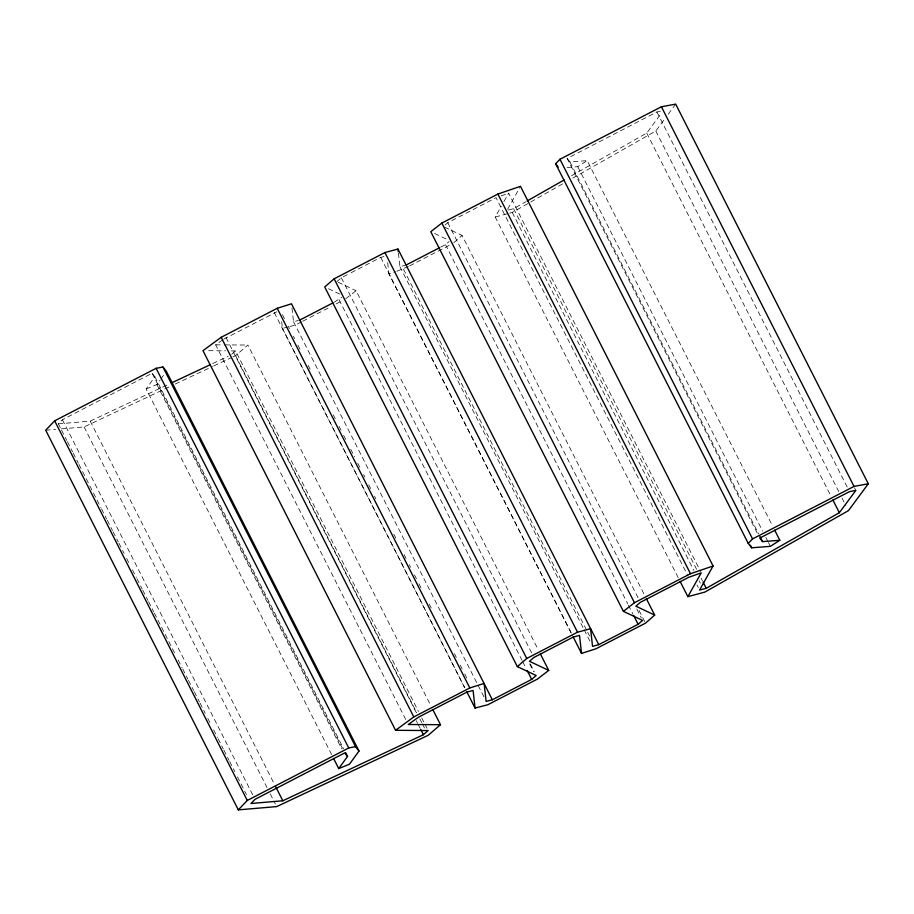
<?xml version="1.0" encoding="UTF-8"?>
<svg xmlns="http://www.w3.org/2000/svg" width="914" height="914" viewBox="0 0 914 914"><rect width="100%" height="100%" fill="white"/><g stroke="black" fill="none" stroke-linecap="round" stroke-linejoin="round"><path stroke-width="0.69" stroke-dasharray="4.57 3.43" d="M507.647 209.203L520.477 186.319M678.188 577.614L495.239 217.018L501.272 206.29M503.945 201.537L508.641 193.197L700.604 571.581M331.645 754.621L146.126 388.941L154.912 376.797L152.135 373.255L62.392 419.697L58.37 423.856L60.941 428.929M146.126 388.941L156.877 384.543L160.041 380.155M160.841 379.07L164.806 373.586M571.558 175.762L646.746 133.067L661.587 112.993M572.895 178.047L655.806 131.01L664.924 118.694M668.237 114.216L675.697 104.127M453.927 242.598L462.073 235.435L644.37 594.774M231.745 354.221L235.561 350.896L418.498 711.503M233.024 356.848L235.595 355.649L247.877 345.046L430.825 705.654M336.855 281.638L341.333 277.776L349.948 273.32M334.158 302.271L341.767 297.404M445.072 225.004L447.769 222.696L496.062 197.687L688.025 576.071M440.594 247.191L445.506 244.644L449.094 241.547M345.812 298.661L356.117 290.743L538.415 650.083M405.69 719.421L215.658 344.852L222.536 339.939M223.69 339.128L276.759 311.823M567.08 167.513L577.762 166.691L587.199 160.636L772.718 526.315M508.298 210.06L513.622 208.655L525.95 201.663M509.635 213.145L512.251 212.448L565.469 182.263M757.192 532.999L567.16 158.43L656.903 111.976L663.233 110.765M351.182 272.68L380.704 257.405L386.908 255.737M301.494 321.865L295.313 325.064L288.881 326.744M302.728 321.225L331.176 306.498M336.124 303.939L342.316 300.74M396.836 271.218L408.375 266.534M409.621 265.894L452.91 243.49M61.341 428.883L84.088 426.941L170.118 386.462M175.248 384.04L212.482 366.514M213.773 365.92L231.745 357.454M58.37 423.856L90.212 421.137L168.884 384.154M212.733 363.543L228.214 356.266M501.089 195.893L508.641 193.197M571.227 633.094L388.93 273.766L395.522 271.641M495.239 217.018L508.321 213.499M398.424 253.109L399.944 266.682L404.902 265.346M291.966 307.949L293.52 321.774L298.478 320.437M281.695 321.648L282.449 328.412L287.59 327.075M45.7 430.22L55.651 429.374M567.16 158.43L569.948 161.972L587.199 160.636M215.658 344.852L222.662 344.886M224.056 344.898L247.877 345.046M208.643 350.702L225.644 350.816M231.311 350.862L235.561 350.896M444.535 227.14L462.073 235.435M434.63 233.516L447.426 239.571M338.146 282.243L356.117 290.743M328.48 288.733L339.791 294.079M854.556 487.882L855.847 490.418M656.903 111.976L847.575 487.813M655.806 131.01L838.755 491.618M841.977 497.97L845.838 505.591M646.746 133.067L830.975 496.211M577.762 166.691L762.642 531.103M765.852 537.455L767.794 541.259M768.434 542.528L770.365 546.344M569.948 161.972L758.689 534.005M513.622 208.655L696.571 569.262M701.084 578.151L702.363 580.687M512.251 212.448L693.909 570.507M699.061 580.664L700.353 583.212M697.005 584.983L698.285 587.519M447.769 222.696L638.44 598.533M639.08 610.449L645.513 623.142M636.795 608.998L641.308 617.887M445.506 244.644L627.815 603.971M628.455 605.239L632.968 614.128M403.428 269.104L587.016 630.98M587.668 632.248L589.599 636.053M399.944 266.682L583.532 628.558M584.172 629.826L590.615 642.519M380.704 257.405L572.667 635.778M341.333 277.776L532.017 653.624M530.371 664.09L534.244 671.71M529.663 663.872L533.525 671.493M339.083 299.723L522.031 660.331M522.671 661.599L525.893 667.951M293.52 321.774L484.694 698.365M282.415 314.633L284.997 319.706M288.207 326.058L289.498 328.594M293.371 336.215L294.651 338.751M297.873 345.104L300.455 350.188M308.178 365.417L310.109 369.233M333.302 414.945L335.232 418.749M339.105 426.37L341.036 430.174M343.607 435.258L346.829 441.599M350.702 449.22L354.563 456.84M357.785 463.192L360.356 468.265M363.578 474.617L364.869 477.154M368.73 484.774L370.661 488.59M374.534 496.199L375.825 498.747M393.854 534.29L395.785 538.106M404.159 554.615L406.09 558.42M409.312 564.772L410.603 567.308M414.465 574.929L416.407 578.733M418.978 583.817L422.199 590.158M429.283 604.131L431.214 607.936M454.407 653.647L456.337 657.463M460.21 665.084L462.141 668.888M464.712 673.961L467.934 680.313M282.449 328.412L464.746 687.739M274.28 312.485L464.952 688.333M421.72 717.844L424.302 722.928M424.941 724.196L427.524 729.269M235.595 355.649L416.613 712.44M419.834 718.792L421.765 722.597M422.405 723.865L424.987 728.949M225.987 337.483L416.658 713.331M416.316 720.735L417.607 723.282M418.246 724.551L420.177 728.355M154.912 376.797L343.653 748.829M152.135 373.255L342.807 749.092M156.877 384.543L341.745 748.954M90.212 421.137L274.44 784.281M84.088 426.941L267.037 787.548M270.258 793.9L275.411 804.057M62.392 419.697L253.064 795.546M61.592 430.197L66.745 440.354M67.385 441.633L72.537 451.79M73.189 453.058L78.341 463.215M78.981 464.483L100.883 507.658M101.523 508.927L106.687 519.083M107.326 520.352L112.479 530.508M113.119 531.777L118.272 541.933M118.923 543.202L124.076 553.37M126.646 558.443L129.868 564.795M132.45 569.868L136.312 577.488M136.963 578.756L142.116 588.913M142.755 590.193L147.908 600.349M148.548 601.618L153.701 611.774M154.352 613.043L175.602 654.95M178.184 660.022L182.046 667.643M182.697 668.911L187.85 679.068M188.49 680.336L193.642 690.493M194.294 691.761L199.446 701.929M200.086 703.197L205.239 713.354M207.821 718.427L211.043 724.779M213.613 729.863L217.475 737.472M218.126 738.752L223.279 748.909M223.919 750.177L229.071 760.334M229.722 761.602L234.875 771.759M237.446 776.843L246.472 794.62M387.685 262.672L388.93 273.766"/><path stroke-width="1.37" d="M598.75 644.667L397.967 249.042L384.908 252.55L334.147 278.816L324.71 286.95L517.324 666.603L526.75 658.468L577.511 632.202L590.57 628.695L592.546 646.335L598.75 644.667L638.121 624.285L642.599 620.423L623.394 611.352L430.791 231.699L441.839 223.073L497.879 194.065L520.477 186.319L713.08 565.972L699.576 590.056L706.236 588.308L839.349 512.708L855.847 490.418L849.517 491.629L759.774 538.083L762.55 541.625L779.813 540.277L774.661 530.12M680.119 581.43L687.854 596.659L701.244 572.85L688.665 577.34L640.371 602.337L635.893 606.199L654.675 615.088L645.513 623.142L596.042 648.746L581.533 653.407L573.158 636.909M333.576 758.426L338.728 768.583L347.526 756.449L345.583 752.633M432.756 709.458L440.491 724.699L428.209 735.29L276.702 806.594L238.303 809.873L45.7 430.22L54.669 420.828L156.123 368.308L162.943 367.005L166.394 371.392L358.996 751.045L349.479 764.195L338.728 768.583M779.813 540.277L770.365 546.344L751.674 547.794L748.235 543.396L555.621 163.743L559.962 159.276L661.416 106.755L675.697 104.127L868.3 483.78L848.421 510.663L704.854 592.089L687.854 596.659M238.303 809.873L247.271 800.47L348.737 747.96L355.546 746.647L358.996 751.045M748.235 543.396L752.576 538.929L854.03 486.408L868.3 483.78M347.526 756.449L344.738 752.908L255.006 799.35L250.973 803.497L282.814 800.778L423.399 734.707L428.163 730.549L395.579 730.309L202.977 350.656L221.177 337.3L277.216 308.292L291.497 303.802L492.326 699.758L531.697 679.376L536.175 675.515L517.324 666.603M623.394 611.352L634.453 602.726L690.481 573.718L713.08 565.972M540.345 653.887L548.72 670.396L537.398 679.102L487.916 704.717L475.063 708.064L466.688 691.555M395.579 730.309L413.779 716.942L469.819 687.945L484.112 683.444L486.122 701.415L492.326 699.758M527.184 200.954L564.167 179.955M299.712 320.106L332.936 302.911M406.147 265.014L439.36 247.82M171.466 382.943L210.163 364.755M440.491 724.699L408.261 724.505L418.589 717.136L466.883 692.138L473.086 690.47L475.063 708.064M548.72 670.396L529.469 661.29L533.947 657.429L573.318 637.047L579.51 635.39L581.533 653.407M555.621 163.743L558.203 167.045M661.416 106.755L854.03 486.408M832.917 500.015L839.349 512.708M759.968 536.541L762.55 541.625M559.962 159.276L752.576 538.929M750.383 545.247L751.674 547.794M703.015 581.955L706.236 588.308M497.879 194.065L690.481 573.718M646.301 598.579L654.675 615.088M441.839 223.073L634.453 602.726M633.608 615.408L638.121 624.285M384.908 252.55L577.511 632.202M334.147 278.816L526.75 658.468M527.184 670.488L531.697 679.376M277.216 308.292L469.819 687.945M420.828 729.623L423.399 734.707M221.177 337.3L413.779 716.942M162.943 367.005L355.546 746.647M156.123 368.308L348.737 747.96M275.731 786.817L282.814 800.778M54.669 420.828L247.271 800.47M397.967 249.042L398.264 251.75"/></g></svg>
